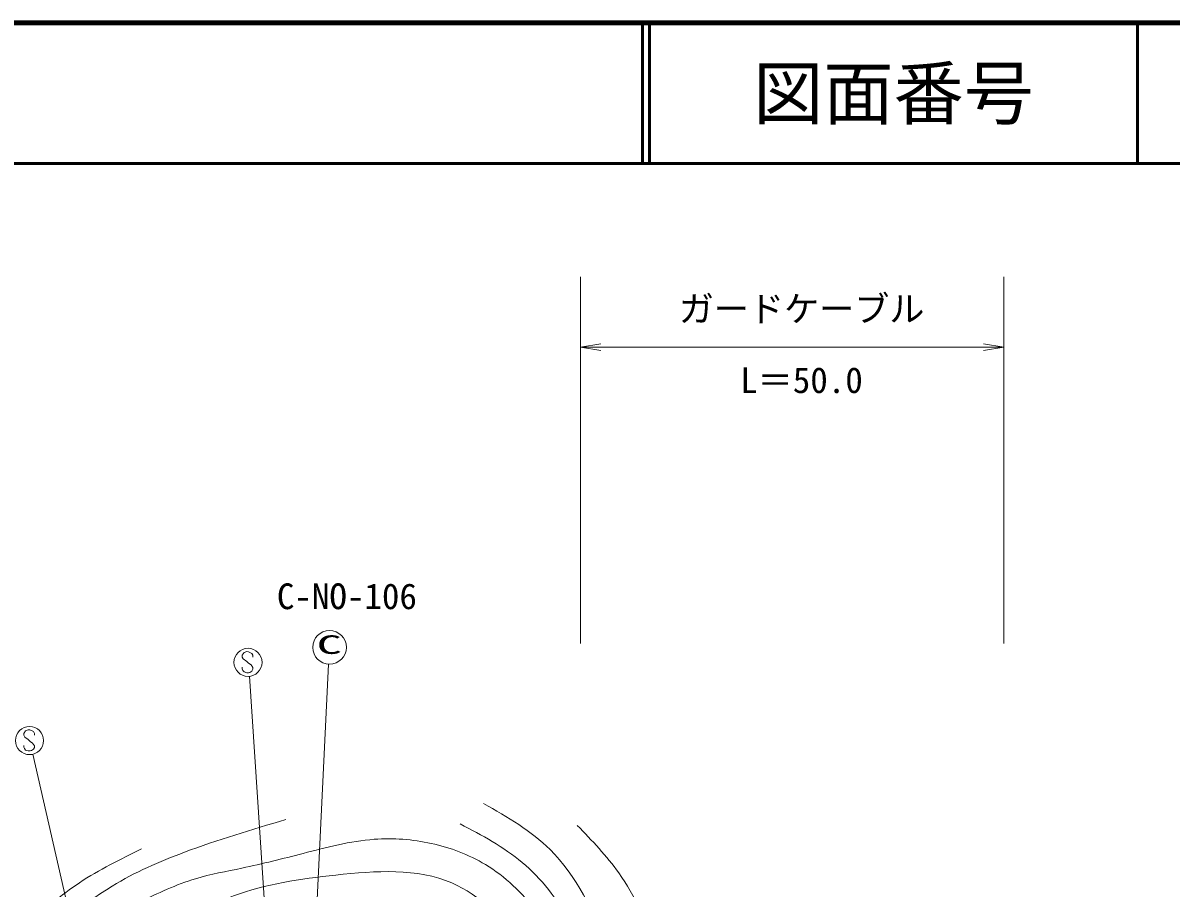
# Model space of a CAD drawing. Units: millimetres, scale not verified. Extents: x 40000 to 680000, y 20000 to 380000.
# Drawn here: x 464614 to 546386, y 318390 to 380000 of the extents above; entities that cross this region are included whole.
import ezdxf
from ezdxf.enums import TextEntityAlignment as Align

# ---------------------------------------------------------------- set-up
doc = ezdxf.new("R2010")
doc.units = ezdxf.units.MM
doc.header["$LTSCALE"] = 1000
for name, color, linetype, lineweight in [('M-BGD', 7, 'Continuous', 13), ('M-STR-STR3', 7, 'Continuous', 13), ('M-STR-STRC', 7, 'Continuous', 13), ('M-TTL', 2, 'Continuous', 140), ('M-TTL-LINE', 7, 'Continuous', 50)]:
    doc.layers.add(name, color=color, linetype=linetype, lineweight=lineweight)
doc.layers.add('M-TTL-TXT', color=7, linetype='Continuous')
doc.styles.add('ＭＳ ゴシック', font='')
doc.styles.get('ＭＳ ゴシック').set_extended_font_data('MS Gothic')

# ---------------------------------------------------------------- blocks, each defined once
blk = doc.blocks.new('open_arrow')
at = {"color": 0, "linetype": 'Continuous', "lineweight": -2}
blk.add_lwpolyline([(7.5, 1.25), (0, 0), (7.5, -1.25)], dxfattribs=at)

msp = doc.modelspace()

# ---------------------------------------------------------------- linework, layer by layer
at = {"layer": 'M-BGD'}
for points, knots in [([(497423, 324413), (499119, 323436), (500814, 322460), (502159, 321130), (504040, 319271), (505235, 316721), (506249, 314188), (507205, 311801), (508000, 309429), (508778, 307031), (509407, 305095), (510024, 303141), (510716, 301218), (511434, 299221), (512233, 297255), (512761, 295191), (513063, 294010), (513276, 292796), (513568, 291639), (513899, 290326), (514330, 289086), (514859, 287711), (515144, 286971), (515458, 286192), (516043, 285827), (516653, 285447), (517557, 285516), (518357, 285720), (519472, 286003), (520384, 286547), (521210, 287227), (522078, 287941), (522850, 288807), (523470, 289756), (524151, 290799), (524647, 291942), (525143, 293086)], [0, 0, 0, 0, 1, 1, 1, 2, 2, 2, 3, 3, 3, 4, 4, 4, 5, 5, 5, 6, 6, 6, 7, 7, 7, 8, 8, 8, 9, 9, 9, 10, 10, 10, 11, 11, 11, 12, 12, 12, 12]), ([(452514, 297434), (453414, 298909), (454313, 300384), (455247, 301842), (456634, 304007), (458096, 306134), (459740, 308100), (461327, 309997), (463083, 311744), (464875, 313476), (466784, 315322), (468733, 317152), (470973, 318531), (472577, 319519), (474331, 320275), (476109, 320938), (478487, 321825), (480908, 322545), (483330, 323265)], [0, 0, 0, 0, 1, 1, 1, 2, 2, 2, 3, 3, 3, 4, 4, 4, 5, 5, 5, 6, 6, 6, 6]), ([(495755, 322960), (497298, 322143), (498841, 321327), (500168, 320215), (501537, 319068), (502675, 317608), (503504, 316018), (504301, 314492), (504813, 312847), (505388, 311228), (506278, 308722), (507319, 306280), (508133, 303748), (508957, 301183), (509548, 298526), (510393, 295998), (511250, 293436), (512367, 291006), (513030, 288249), (513431, 286579), (513665, 284790), (514806, 283621), (515703, 282702), (517161, 282166), (518465, 282276), (520080, 282411), (521458, 283534), (522609, 284751), (523883, 286098), (524878, 287561), (525622, 289164), (526109, 290212), (526489, 291320), (526869, 292429)], [0, 0, 0, 0, 1, 1, 1, 2, 2, 2, 3, 3, 3, 4, 4, 4, 5, 5, 5, 6, 6, 6, 7, 7, 7, 8, 8, 8, 9, 9, 9, 10, 10, 10, 11, 11, 11, 11]), ([(504096, 322852), (505143, 321766), (506189, 320681), (507056, 319462), (508220, 317826), (509062, 315949), (509693, 314027), (510355, 312010), (510785, 309942), (511469, 307945), (512015, 306351), (512723, 304803), (513245, 303210), (513667, 301922), (513968, 300606), (514160, 299227), (514345, 297897), (514427, 296509), (515129, 295406), (515454, 294895), (515912, 294445), (516474, 294169), (517186, 293818), (518065, 293747), (518788, 294007), (519327, 294201), (519781, 294579), (520234, 294957)], [0, 0, 0, 0, 1, 1, 1, 2, 2, 2, 3, 3, 3, 4, 4, 4, 5, 5, 5, 6, 6, 6, 7, 7, 7, 8, 8, 8, 9, 9, 9, 9]), ([(452755, 294298), (453678, 295803), (454601, 297308), (455577, 298778), (456568, 300272), (457613, 301731), (458677, 303177), (459367, 304115), (460066, 305049), (460813, 305941), (461816, 307138), (462908, 308261), (463955, 309419), (465063, 310643), (466120, 311907), (467223, 313147), (467868, 313873), (468529, 314591), (469276, 315200), (470367, 316090), (471641, 316745), (472920, 317378), (474221, 318021), (475527, 318640), (476900, 319054), (477979, 319378), (479100, 319576), (480209, 319808), (481673, 320114), (483117, 320479), (484566, 320855), (486238, 321288), (487918, 321735), (489635, 321860), (490988, 321960), (492364, 321860), (493699, 321567), (495054, 321270), (496366, 320775), (497553, 320059), (498955, 319213), (500183, 318060), (501155, 316750), (502773, 314571), (503686, 311958), (504591, 309377), (505606, 306480), (506611, 303623), (507439, 300705), (508055, 298535), (508573, 296331), (509282, 294170), (509915, 292243), (510699, 290349), (511335, 288472), (511886, 286846), (512325, 285231), (512843, 283445), (513200, 282214), (513595, 280902), (514561, 280262), (515042, 279943), (515665, 279791), (516278, 279717), (517307, 279593), (518307, 279689), (519295, 279885), (520612, 280146), (521905, 280584), (523065, 281309), (523807, 281773), (524495, 282354), (524950, 283068), (525511, 283951), (525718, 285037), (526081, 286043), (526537, 287304), (527241, 288440), (527799, 289645), (528116, 290331), (528386, 291039), (528655, 291748)], [0, 0, 0, 0, 1, 1, 1, 2, 2, 2, 3, 3, 3, 4, 4, 4, 5, 5, 5, 6, 6, 6, 7, 7, 7, 8, 8, 8, 9, 9, 9, 10, 10, 10, 11, 11, 11, 12, 12, 12, 13, 13, 13, 14, 14, 14, 15, 15, 15, 16, 16, 16, 17, 17, 17, 18, 18, 18, 19, 19, 19, 20, 20, 20, 21, 21, 21, 22, 22, 22, 23, 23, 23, 24, 24, 24, 25, 25, 25, 26, 26, 26, 27, 27, 27, 27]), ([(452072, 303177), (452776, 303454), (453480, 303731), (454043, 304168), (455072, 304967), (455634, 306299), (456370, 307458), (457356, 309011), (458657, 310254), (459981, 311470), (461584, 312943), (463220, 314377), (464875, 315803), (466090, 316850), (467316, 317892), (468646, 318772), (470040, 319693), (471550, 320436), (473059, 321179)], [0, 0, 0, 0, 1, 1, 1, 2, 2, 2, 3, 3, 3, 4, 4, 4, 5, 5, 5, 6, 6, 6, 6]), ([(474158, 315072), (475940, 316102), (477722, 317132), (479606, 317831), (481901, 318683), (484346, 319043), (486894, 319317), (489735, 319623), (492703, 319822), (495172, 318751), (497158, 317890), (498823, 316206), (500266, 314435), (501428, 313009), (502448, 311527), (503167, 309907), (504095, 307816), (504523, 305495), (505148, 303256), (505597, 301647), (506149, 300080), (506704, 298516), (507856, 295274), (509026, 292041), (509888, 288681), (510424, 286593), (510842, 284456), (511728, 282526), (512358, 281154), (513225, 279886), (514091, 278618)], [0, 0, 0, 0, 1, 1, 1, 2, 2, 2, 3, 3, 3, 4, 4, 4, 5, 5, 5, 6, 6, 6, 7, 7, 7, 8, 8, 8, 9, 9, 9, 10, 10, 10, 10])]:
    msp.add_open_spline(points, degree=3, knots=knots, dxfattribs=at)
at = {"layer": 'M-STR-STR3'}
for p, q in [((504321, 335803), (504321, 361918)), ((534474, 335803), (534474, 361918)), ((534474, 356911), (504321, 356911))]:
    msp.add_line(p, q, dxfattribs=at)
at = {"layer": 'M-STR-STRC'}
for p, q in [((480360, 335159), (480237, 334975)), ((480237, 334975), (480239, 334843)), ((480239, 334843), (480302, 334714)), ((480302, 334714), (480558, 334532)), ((480553, 335225), (480360, 335159)), ((480674, 335222), (480553, 335225)), ((480558, 334532), (480687, 334401)), ((480924, 335104), (480674, 335222)), ((480987, 334972), (480924, 335104)), ((480987, 334843), (480987, 334972)), ((480239, 333995), (480237, 334116)), ((480279, 333893), (480239, 333995)), ((480363, 333782), (480279, 333893)), ((480550, 333721), (480363, 333782)), ((480684, 333721), (480550, 333721)), ((480784, 333750), (480684, 333721)), ((480687, 334401), (480866, 334285)), ((480926, 333843), (480784, 333750)), ((480866, 334285), (480992, 334085)), ((480987, 333974), (480926, 333843)), ((480992, 334085), (480987, 333974)), ((486388, 334333), (485009, 306167)), ((480757, 333469), (482583, 305416)), ((464799, 329589), (464675, 329405)), ((464991, 329655), (464799, 329589)), ((465112, 329652), (464991, 329655)), ((465362, 329534), (465112, 329652)), ((464675, 329405), (464678, 329273)), ((464678, 329273), (464741, 329144)), ((464741, 329144), (464996, 328962)), ((464996, 328962), (465125, 328831)), ((465125, 328831), (465304, 328715)), ((465426, 329402), (465362, 329534)), ((465426, 329273), (465426, 329402)), ((464678, 328425), (464675, 328546)), ((464717, 328323), (464678, 328425)), ((464801, 328212), (464717, 328323)), ((464988, 328151), (464801, 328212)), ((465123, 328151), (464988, 328151)), ((465223, 328180), (465123, 328151)), ((465365, 328273), (465223, 328180)), ((465304, 328715), (465431, 328515)), ((465315, 327920), (471767, 299832)), ((465426, 328404), (465365, 328273)), ((465431, 328515), (465426, 328404))]:
    msp.add_line(p, q, dxfattribs=at)
for centre, radius in [((486451, 335532), 1200), ((480644, 334462), 1000), ((465082, 328892), 1000)]:
    msp.add_circle(centre, radius, dxfattribs=at)
at = {"layer": 'M-TTL'}
msp.add_line((680000, 380000), (40000, 380000), dxfattribs=at)
at = {"layer": 'M-TTL-LINE'}
for p, q in [((508747, 380000), (508747, 370000)), ((509247, 380000), (509247, 370000)), ((543997, 380000), (543997, 370000)), ((40000, 370000), (680000, 370000))]:
    msp.add_line(p, q, dxfattribs=at)

# ---------------------------------------------------------------- block references
at = {"layer": 'M-STR-STR3', "xscale": 193, "yscale": 193}
msp.add_blockref('open_arrow', (504321, 356911), dxfattribs=at)
at = {"layer": 'M-STR-STR3', "xscale": 193, "yscale": 193, "rotation": 180}
msp.add_blockref('open_arrow', (534474, 356911), dxfattribs=at)

# ---------------------------------------------------------------- texts
at = {"layer": 'M-STR-STR3', "style": 'ＭＳ ゴシック'}
for s, p in [('ガードケーブル', (511323, 358177)), ('L＝50.0', (515698, 353097))]:
    msp.add_text(s, height=1833, dxfattribs=at).set_placement(p, align=Align.BOTTOM_LEFT)
at = {"layer": 'M-STR-STRC', "style": 'ＭＳ ゴシック'}
msp.add_text('C-NO-106', height=1833, dxfattribs=at).set_placement((482700, 337703), align=Align.BOTTOM_LEFT)
at = {"layer": 'M-STR-STRC', "style": 'ＭＳ ゴシック', "width": 2}
msp.add_text('C', height=1320, dxfattribs=at).set_placement((485532, 334669), align=Align.BOTTOM_LEFT)
at = {"layer": 'M-TTL-TXT', "style": 'ＭＳ ゴシック'}
msp.add_text('図面番号', height=3666, dxfattribs=at).set_placement((526622, 375000), align=Align.MIDDLE_CENTER)

doc.saveas('drawing.dxf')
